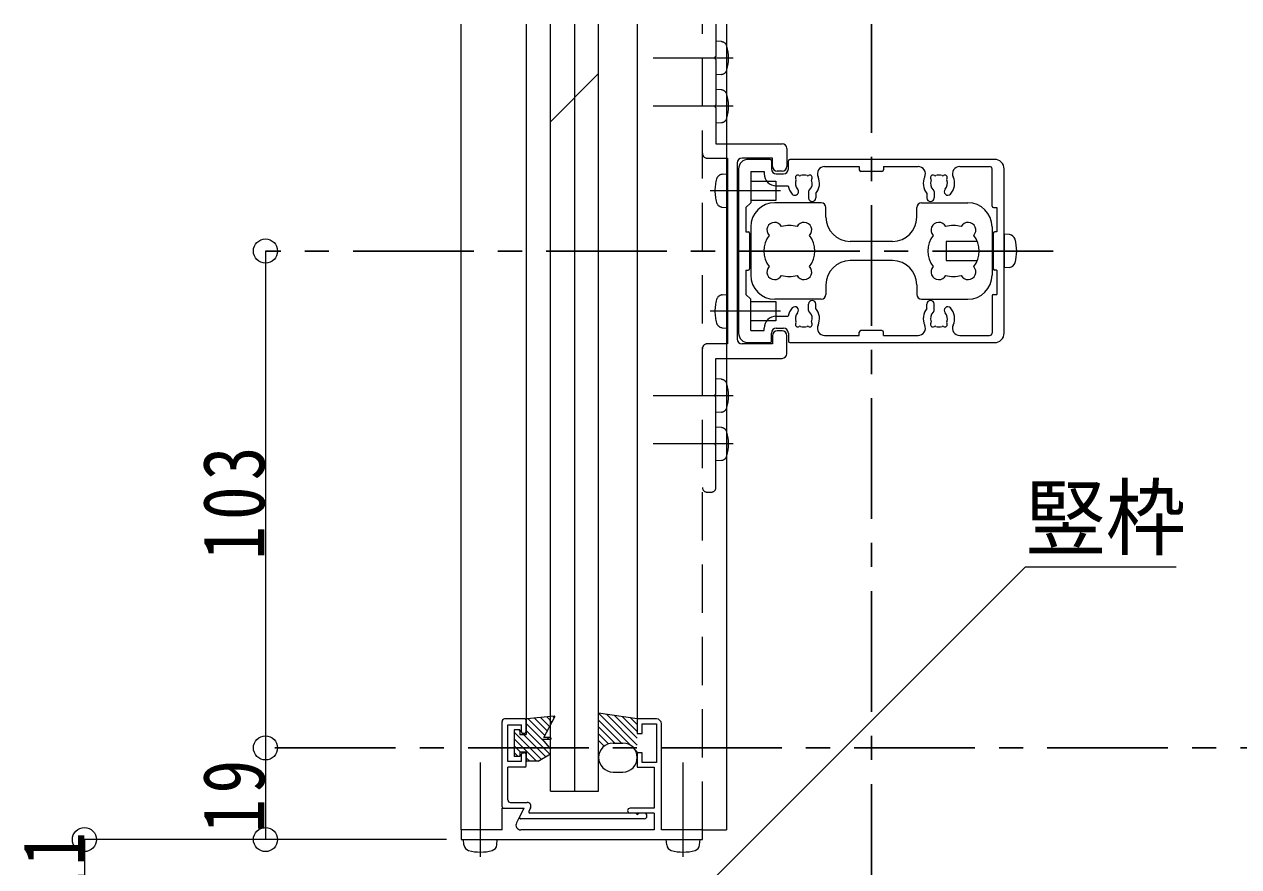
# Model space of a CAD drawing. Units: millimetres at full size, sheet at 1:5. Extents: x -1050 to 1050, y -742 to 742.
# Drawn here: x -327.5 to -75.9, y -436.4 to -261.8 of the extents above; entities that cross this region are included whole.
import ezdxf
from ezdxf.enums import TextEntityAlignment as Align

# ---------------------------------------------------------------- set-up
doc = ezdxf.new("R2010")
doc.units = ezdxf.units.MM
doc.header["$LTSCALE"] = 5
doc.linetypes.add('CHAIN1', pattern=[8, 5, -1, 1, -1])
doc.linetypes.add('DASHED2', pattern=[3, 2, -1])
doc.layers.add('0-0_通り芯', color=7, linetype='CHAIN1')
for name, color, linetype, lineweight in [('0-3_寸法', 54, 'Continuous', 20), ('0-4_手摺部材', 92, 'Continuous', 20), ('0-7_ガラス', 6, 'Continuous', 20), ('0-8_その他', 11, 'Continuous', 20), ('0-9_文字', 3, 'Continuous', 20), ('0-A_支柱', 6, 'Continuous', 20), ('0-B_足元', 4, 'Continuous', 20)]:
    doc.layers.add(name, color=color, linetype=linetype, lineweight=lineweight)
doc.styles.add('ＭＳ ゴシック', font='')
doc.styles.get('ＭＳ ゴシック').set_extended_font_data('MS Gothic')

# ---------------------------------------------------------------- blocks, each defined once
blk = doc.blocks.new('dimension_origin')
at = {"color": 0, "linetype": 'Continuous', "lineweight": -2}
blk.add_circle((0, 0), 1.25, dxfattribs=at)

msp = doc.modelspace()

# ---------------------------------------------------------------- linework, layer by layer
at = {"layer": '0-0_通り芯'}
for p, q in [((-151.98, -524.293), (-151.98, -261.793)), ((-114.348, -308.793), (-277.5, -308.793)), ((909.462, -411.793), (-277.5, -411.793))]:
    msp.add_line(p, q, dxfattribs=at)
at = {"layer": '0-3_寸法'}
for p, q in [((-277.5, -308.793), (-277.5, -411.793)), ((-277.5, -411.793), (-277.5, -430.793)), ((-315, -430.793), (-315, -441.793)), ((-240, -430.793), (-315, -430.793))]:
    msp.add_line(p, q, dxfattribs=at)
at = {"layer": '0-4_手摺部材'}
for p, q in [((-236.98, -428.793), (-236.98, -261.793)), ((-223.483, -261.793), (-223.483, -405.793)), ((-200.48, -261.793), (-200.48, -405.753)), ((-181.98, -261.793), (-181.98, -428.793)), ((-181.98, -286.543), (-170.48, -286.543)), ((-169.48, -287.543), (-169.48, -291.243)), ((-181.98, -289.543), (-181.78, -289.543)), ((-181.78, -289.543), (-181.78, -328.043)), ((-179.78, -290.543), (-179.78, -327.043)), ((-172.48, -289.543), (-178.78, -289.543)), ((-172.48, -291.243), (-172.48, -289.543)), ((-181.98, -292.81), (-181.78, -292.793)), ((-181.78, -299.793), (-181.78, -292.793)), ((-176.98, -294.293), (-171.78, -294.293)), ((-171.78, -294.293), (-171.78, -298.293)), ((-170.48, -292.243), (-171.48, -292.243)), ((-171.78, -298.293), (-176.98, -298.293)), ((-181.98, -299.775), (-181.78, -299.793)), ((-124.48, -305.293), (-124.48, -312.293)), ((-181.98, -317.81), (-181.78, -317.793)), ((-181.78, -324.793), (-181.78, -317.793)), ((-176.98, -319.293), (-171.78, -319.293)), ((-171.78, -319.293), (-171.78, -323.293)), ((-171.78, -323.293), (-176.98, -323.293)), ((-181.98, -324.775), (-181.78, -324.793)), ((-172.48, -326.343), (-172.48, -328.043)), ((-170.48, -325.343), (-171.48, -325.343)), ((-169.48, -330.043), (-169.48, -326.343)), ((-181.78, -328.043), (-181.98, -328.043)), ((-172.48, -328.043), (-178.78, -328.043)), ((-181.98, -331.043), (-170.48, -331.043)), ((-228.48, -423.993), (-228.48, -406.293)), ((-223.78, -405.793), (-227.98, -405.793)), ((-227.28, -406.993), (-224.48, -406.993)), ((-227.28, -414.593), (-227.28, -406.993)), ((-224.48, -408.493), (-224.48, -406.993)), ((-223.48, -408.293), (-223.48, -406.093)), ((-196.48, -405.793), (-200.48, -405.793)), ((-195.48, -428.793), (-195.48, -406.793)), ((-223.98, -408.793), (-224.18, -408.793)), ((-224.48, -414.593), (-227.28, -414.593)), ((-224.48, -414.593), (-224.48, -413.093)), ((-224.18, -412.793), (-223.98, -412.793)), ((-223.48, -415.493), (-223.48, -413.293)), ((-223.78, -415.793), (-227.28, -415.793)), ((-227.28, -422.593), (-227.28, -415.793)), ((-228.18, -424.293), (-223.933, -424.293)), ((-226.78, -423.093), (-223.299, -423.093)), ((-224.844, -426.207), (-223.933, -424.293)), ((-222.577, -424.237), (-222.943, -425.007)), ((-196.98, -424.293), (-201.98, -424.293)), ((-199.08, -426.493), (-224.663, -426.493)), ((-200.78, -425.293), (-222.763, -425.293)), ((-196.98, -425.293), (-201.98, -425.293)), ((-200.48, -425.593), (-200.78, -425.293)), ((-200.48, -425.593), (-200.18, -425.293)), ((-199.08, -425.293), (-200.18, -425.293)), ((-196.98, -425.293), (-196.98, -428.793)), ((-228.48, -428.793), (-236.98, -428.793)), ((-196.98, -428.793), (-224.612, -428.793)), ((-186.98, -428.793), (-181.98, -428.793)), ((-236.382, -431.912), (-236.48, -430.793)), ((-236.48, -430.793), (-229.48, -430.793)), ((-229.578, -431.912), (-229.48, -430.793)), ((-194.382, -431.912), (-194.48, -430.793)), ((-194.48, -430.793), (-187.48, -430.793)), ((-187.578, -431.912), (-187.48, -430.793))]:
    msp.add_line(p, q, dxfattribs=at)
at = {"layer": '0-4_手摺部材', "linetype": 'DASHED2'}
for p, q in [((-186.98, -428.793), (-186.98, -261.793)), ((-184.18, -261.793), (-184.18, -268.493)), ((-183.061, -265.391), (-184.18, -265.293)), ((-184.48, -268.793), (-184.18, -268.493)), ((-184.48, -268.793), (-184.18, -269.093)), ((-184.18, -269.093), (-184.18, -278.493)), ((-183.061, -272.195), (-184.18, -272.293)), ((-183.061, -275.391), (-184.18, -275.293)), ((-184.48, -278.793), (-184.18, -278.493)), ((-184.48, -278.793), (-184.18, -279.093)), ((-184.18, -279.093), (-184.18, -286.543)), ((-183.061, -282.195), (-184.18, -282.293)), ((-184.18, -286.543), (-181.98, -286.543)), ((-185.98, -289.543), (-181.98, -289.543)), ((-182.899, -292.891), (-181.98, -292.81)), ((-182.899, -299.695), (-181.98, -299.775)), ((-182.899, -317.891), (-181.98, -317.81)), ((-182.899, -324.695), (-181.98, -324.775)), ((-181.98, -328.043), (-185.98, -328.043)), ((-184.18, -338.493), (-184.18, -331.043)), ((-184.18, -331.043), (-181.98, -331.043)), ((-183.061, -335.391), (-184.18, -335.293)), ((-184.48, -338.793), (-184.18, -338.493)), ((-184.48, -338.793), (-184.18, -339.093)), ((-184.18, -348.493), (-184.18, -339.093)), ((-183.061, -342.195), (-184.18, -342.293)), ((-183.061, -345.391), (-184.18, -345.293)), ((-184.48, -348.793), (-184.18, -348.493)), ((-184.48, -348.793), (-184.18, -349.093)), ((-184.18, -357.793), (-184.18, -349.093)), ((-183.061, -352.195), (-184.18, -352.293)), ((-185.98, -358.793), (-185.18, -358.793))]:
    msp.add_line(p, q, dxfattribs=at)
at = {"layer": '0-4_手摺部材', "linetype": 'CHAIN1'}
for p, q in [((-180.58, -268.793), (-197.18, -268.793)), ((-180.58, -278.793), (-197.18, -278.793)), ((-170.78, -296.293), (-185.38, -296.293)), ((-170.78, -321.293), (-185.38, -321.293)), ((-180.58, -338.793), (-197.18, -338.793)), ((-180.58, -348.793), (-197.18, -348.793)), ((-232.98, -434.393), (-232.98, -414.793)), ((-190.98, -434.393), (-190.98, -414.793))]:
    msp.add_line(p, q, dxfattribs=at)
at = {"layer": '0-4_手摺部材'}
for points in [[(-200.48, -405.793), (-200.48, -408.793), (-199.48, -408.793), (-199.48, -406.793), (-196.48, -406.793), (-196.48, -414.793), (-199.48, -414.793), (-199.48, -412.793), (-200.48, -412.793), (-200.48, -415.793), (-196.98, -415.793), (-196.98, -424.293)], [(-228.48, -428.793), (-228.48, -424.293), (-223.98, -424.293), (-225.506, -427.346)], [(-236.98, -428.793), (-236.98, -430.793), (-186.98, -430.793), (-186.98, -428.793), (-195.48, -428.793)]]:
    msp.add_lwpolyline(points, dxfattribs=at)
at = {"layer": '0-4_手摺部材', "linetype": 'DASHED2'}
for centre, radius, start, end in [((-183.174, -266.686), 1.3, 23.31036, 85), ((-183.174, -270.9), 1.3, 275, 336.68964), ((-183.174, -276.686), 1.3, 23.31036, 85), ((-183.174, -280.9), 1.3, 275, 336.68964), ((-185.98, -288.543), 1, 180, 270), ((-175.38, -296.293), 9, 164.11915, 195.88085), ((-182.786, -294.186), 1.3, 95, 164.11915), ((-182.786, -298.4), 1.3, 195.88085, 265), ((-175.38, -321.293), 9, 164.11915, 195.88085), ((-182.786, -319.186), 1.3, 95, 164.11915), ((-182.786, -323.4), 1.3, 195.88085, 265), ((-185.98, -329.043), 1, 90, 180), ((-183.174, -336.686), 1.3, 23.31036, 85), ((-183.174, -340.9), 1.3, 275, 336.68964), ((-183.174, -346.686), 1.3, 23.31036, 85), ((-183.174, -350.9), 1.3, 275, 336.68964), ((-185.98, -357.793), 1, 180, 270), ((-185.18, -357.793), 1, 270, 360)]:
    msp.add_arc(centre, radius, start, end, dxfattribs=at)
at = {"layer": '0-4_手摺部材'}
for centre, radius, start, end in [((-183.174, -266.686), 1.3, 15.88085, 23.31036), ((-190.58, -268.793), 9, 344.11915, 15.88085), ((-183.174, -270.9), 1.3, 336.68964, 344.11915), ((-183.174, -276.686), 1.3, 15.88085, 23.31036), ((-190.58, -278.793), 9, 344.11915, 15.88085), ((-183.174, -280.9), 1.3, 336.68964, 344.11915), ((-170.48, -287.543), 1, 0, 90), ((-178.78, -290.543), 1, 90, 180), ((-171.48, -291.243), 1, 180, 270), ((-170.48, -291.243), 1, 270, 360), ((-178.78, -327.043), 1, 180, 270), ((-171.48, -326.343), 1, 90, 180), ((-170.48, -326.343), 1, 0, 90), ((-170.48, -330.043), 1, 270, 360), ((-183.174, -336.686), 1.3, 15.88085, 23.31036), ((-190.58, -338.793), 9, 344.11915, 15.88085), ((-183.174, -340.9), 1.3, 336.68964, 344.11915), ((-183.174, -346.686), 1.3, 15.88085, 23.31036), ((-190.58, -348.793), 9, 344.11915, 15.88085), ((-183.174, -350.9), 1.3, 336.68964, 344.11915), ((-227.98, -406.293), 0.5, 90, 180), ((-223.78, -406.093), 0.3, 0, 90), ((-196.48, -406.793), 1, 0, 90), ((-224.18, -408.493), 0.3, 180, 270), ((-223.98, -408.293), 0.5, 270, 360), ((-224.18, -413.093), 0.3, 90, 180), ((-223.98, -413.293), 0.5, 0, 90), ((-223.78, -415.493), 0.3, 270, 360), ((-226.78, -422.593), 0.5, 180, 270), ((-228.18, -423.993), 0.3, 180, 270), ((-223.299, -423.893), 0.8, 334.54, 90), ((-222.763, -425.093), 0.2, 154.54, 270), ((-201.98, -424.793), 0.5, 90, 270), ((-224.612, -427.793), 1, 153.43495, 270), ((-224.663, -426.293), 0.2, 154.54, 270), ((-199.08, -425.893), 0.6, 270, 90), ((-235.087, -431.799), 1.3, 185, 254.11915), ((-230.873, -431.799), 1.3, 285.88085, 355), ((-193.087, -431.799), 1.3, 185, 254.11915), ((-188.873, -431.799), 1.3, 285.88085, 355), ((-232.98, -424.393), 9, 254.11915, 285.88085), ((-190.98, -424.393), 9, 254.11915, 285.88085)]:
    msp.add_arc(centre, radius, start, end, dxfattribs=at)
at = {"layer": '0-7_ガラス'}
for p, q in [((-218.48, -420.793), (-218.48, -261.793)), ((-213.483, -261.793), (-213.483, -420.793)), ((-208.483, -420.793), (-208.483, -261.793)), ((-208.483, -271.993), (-218.48, -281.991)), ((-218.48, -420.793), (-208.483, -420.793))]:
    msp.add_line(p, q, dxfattribs=at)
at = {"layer": '0-8_その他'}
for p, q in [((-200.48, -405.793), (-208.48, -404.585)), ((-208.48, -404.629), (-201.804, -411.305)), ((-206.866, -404.829), (-200.48, -411.215)), ((-223.48, -405.989), (-223.48, -409.008)), ((-223.48, -406.767), (-219.645, -410.602)), ((-217.672, -405.227), (-223.3, -405.79)), ((-223.066, -405.767), (-219.625, -409.208)), ((-221.78, -405.638), (-219.132, -408.286)), ((-220.495, -405.51), (-218.639, -407.365)), ((-219.866, -409.658), (-217.574, -405.374)), ((-219.209, -405.381), (-218.146, -406.444)), ((-217.923, -405.252), (-217.653, -405.523)), ((-208.48, -406.043), (-203.73, -410.793)), ((-208.48, -407.457), (-205.144, -410.793)), ((-205.2, -405.08), (-200.48, -409.8)), ((-203.534, -405.332), (-200.48, -408.386)), ((-201.869, -405.583), (-200.48, -406.972)), ((-225.98, -408.058), (-225.98, -413.558)), ((-224.78, -408.058), (-225.98, -408.058)), ((-225.98, -408.509), (-220.325, -414.165)), ((-225.98, -409.924), (-221.346, -414.558)), ((-225.017, -408.058), (-224.78, -408.295)), ((-224.78, -408.058), (-224.78, -409.008)), ((-224.78, -409.008), (-223.48, -409.008)), ((-224.067, -409.008), (-219.441, -413.635)), ((-223.48, -408.181), (-218.557, -413.104)), ((-220.08, -410.058), (-218.48, -412.058)), ((-218.48, -410.058), (-220.08, -410.058)), ((-218.48, -409.658), (-219.866, -409.658)), ((-219.175, -409.658), (-218.775, -410.058)), ((-218.38, -409.758), (-218.38, -409.958)), ((-208.48, -408.871), (-206.41, -410.941)), ((-225.98, -411.338), (-224.71, -412.608)), ((-218.48, -413.058), (-218.48, -412.058)), ((-208.48, -410.286), (-207.332, -411.433)), ((-205.48, -410.793), (-203.48, -410.793)), ((-200.992, -412.117), (-200.48, -412.629)), ((-225.98, -412.752), (-225.174, -413.558)), ((-224.78, -413.558), (-225.98, -413.558)), ((-224.78, -412.608), (-223.48, -412.608)), ((-224.78, -412.608), (-224.78, -413.558)), ((-223.48, -412.608), (-223.48, -414.408)), ((-223.48, -413.838), (-222.76, -414.558)), ((-220.98, -414.558), (-223.33, -414.558)), ((-220.98, -414.558), (-218.48, -413.058)), ((-205.48, -416.793), (-203.48, -416.793))]:
    msp.add_line(p, q, dxfattribs=at)
for centre, radius, start, end in [((-223.28, -405.989), 0.2, 95.71059, 180), ((-217.662, -405.327), 0.1, 331.84892, 95.71059), ((-218.48, -409.758), 0.1, 0, 90), ((-218.48, -409.958), 0.1, 270, 360), ((-205.48, -413.793), 3, 90, 180), ((-203.48, -413.793), 3, 0, 90), ((-223.33, -414.408), 0.15, 180, 270), ((-205.48, -413.793), 3, 180, 270), ((-203.48, -413.793), 3, 270, 360)]:
    msp.add_arc(centre, radius, start, end, dxfattribs=at)
at = {"layer": '0-9_文字'}
msp.add_lwpolyline([(-201.064, -455.293), (-120.064, -374.293), (-88.814, -374.293)], dxfattribs=at)
at = {"layer": '0-A_支柱'}
for p, q in [((-179.48, -291.793), (-179.48, -325.793)), ((-172.98, -289.793), (-177.48, -289.793)), ((-172.68, -290.093), (-172.68, -291.793)), ((-169.18, -291.793), (-169.18, -290.093)), ((-126.48, -289.793), (-168.88, -289.793)), ((-161.672, -291.293), (-154.48, -291.293)), ((-154.48, -291.293), (-154.48, -291.993)), ((-149.48, -291.293), (-149.48, -291.993)), ((-149.48, -291.293), (-142.288, -291.293)), ((-133.672, -291.293), (-127.48, -291.293)), ((-126.98, -299.493), (-126.98, -291.793)), ((-124.48, -325.793), (-124.48, -291.793)), ((-176.98, -292.293), (-174.18, -292.293)), ((-176.98, -292.293), (-176.98, -298.793)), ((-174.18, -292.293), (-174.18, -292.793)), ((-171.68, -292.793), (-170.18, -292.793)), ((-149.78, -292.293), (-154.18, -292.293)), ((-171.68, -295.293), (-169.191, -295.293)), ((-164.98, -296.47), (-164.98, -297.793)), ((-138.98, -296.47), (-138.98, -297.793)), ((-177.98, -299.793), (-176.98, -298.793)), ((-163.48, -296.87), (-163.48, -297.793)), ((-140.48, -296.87), (-140.48, -297.793)), ((-177.98, -299.793), (-177.98, -304.793)), ((-177.98, -304.793), (-177.53, -304.793)), ((-177.23, -305.093), (-177.23, -312.493)), ((-126.73, -306.793), (-126.98, -306.793)), ((-126.73, -305.093), (-126.73, -312.493)), ((-125.98, -304.793), (-126.43, -304.793)), ((-123.361, -305.391), (-124.48, -305.293)), ((-126.98, -310.793), (-126.73, -310.793)), ((-177.98, -312.793), (-177.98, -317.793)), ((-177.98, -312.793), (-177.53, -312.793)), ((-125.98, -312.793), (-126.43, -312.793)), ((-125.98, -312.793), (-125.98, -317.793)), ((-123.361, -312.195), (-124.48, -312.293)), ((-177.98, -317.793), (-176.98, -318.793)), ((-176.98, -325.293), (-176.98, -318.793)), ((-126.98, -318.093), (-126.98, -325.793)), ((-126.68, -317.793), (-125.98, -317.793)), ((-164.98, -321.116), (-164.98, -319.793)), ((-163.48, -320.716), (-163.48, -319.793)), ((-140.48, -320.716), (-140.48, -319.793)), ((-138.98, -321.116), (-138.98, -319.793)), ((-171.68, -322.293), (-169.191, -322.293)), ((-176.98, -325.293), (-174.18, -325.293)), ((-174.18, -325.293), (-174.18, -324.793)), ((-172.68, -327.493), (-172.68, -325.793)), ((-171.68, -324.793), (-170.18, -324.793)), ((-169.18, -325.793), (-169.18, -327.493)), ((-161.672, -326.293), (-154.48, -326.293)), ((-154.48, -326.293), (-154.48, -325.593)), ((-149.78, -325.293), (-154.18, -325.293)), ((-149.48, -326.293), (-149.48, -325.593)), ((-149.48, -326.293), (-142.288, -326.293)), ((-133.672, -326.293), (-127.48, -326.293)), ((-177.48, -327.793), (-172.98, -327.793)), ((-168.88, -327.793), (-126.48, -327.793))]:
    msp.add_line(p, q, dxfattribs=at)
for points in [[(-126.68, -299.793), (-125.98, -299.793), (-125.98, -304.793)], [(-130.072, -306.793), (-136.48, -306.793), (-136.48, -310.793), (-130.072, -310.793)]]:
    msp.add_lwpolyline(points, dxfattribs=at)
for centre, radius, start, end in [((-177.48, -291.793), 2, 90, 180), ((-172.98, -290.093), 0.3, 0, 90), ((-171.68, -291.793), 1, 180, 270), ((-170.18, -291.793), 1, 270, 360), ((-168.88, -290.093), 0.3, 90, 180), ((-161.672, -292.793), 1.5, 90, 204.90106), ((-142.288, -292.793), 1.5, 335.09894, 90), ((-133.672, -292.793), 1.5, 90, 204.90106), ((-127.48, -291.793), 0.5, 0, 90), ((-126.48, -291.793), 2, 0, 90), ((-171.68, -292.793), 2.5, 180, 270), ((-165.98, -294.793), 1.75, 157.5799, 222.5424), ((-167.217, -293.555), 0.5, 55.28656, 214.71344), ((-167.875, -294.011), 0.3, 337.5799, 34.71344), ((-166.762, -292.898), 0.3, 235.28656, 292.4201), ((-165.98, -294.793), 1.75, 67.5799, 112.4201), ((-165.198, -292.898), 0.3, 247.5799, 304.71344), ((-164.743, -293.555), 0.5, 325.28656, 124.71344), ((-165.98, -294.793), 1.75, 311.81031, 22.4201), ((-164.085, -294.011), 0.3, 145.28656, 202.4201), ((-165.98, -294.793), 3.25, 320.28486, 24.90106), ((-154.18, -291.993), 0.3, 180, 270), ((-149.78, -291.993), 0.3, 270, 360), ((-137.98, -294.793), 3.25, 155.09894, 219.71514), ((-137.98, -294.793), 1.75, 157.5799, 228.18969), ((-139.217, -293.555), 0.5, 55.28656, 214.71344), ((-139.875, -294.011), 0.3, 337.5799, 34.71344), ((-138.762, -292.898), 0.3, 235.28656, 292.4201), ((-137.98, -294.793), 1.75, 67.5799, 112.4201), ((-137.198, -292.898), 0.3, 247.5799, 304.71344), ((-136.743, -293.555), 0.5, 325.28656, 124.71344), ((-137.98, -294.793), 1.75, 317.4576, 22.4201), ((-136.085, -294.011), 0.3, 145.28656, 202.4201), ((-137.98, -294.793), 3.25, 317.4576, 24.90106), ((-165.98, -294.793), 3.25, 188.84988, 222.5424), ((-167.822, -296.483), 0.75, 222.5424, 42.5424), ((-164.48, -296.47), 0.5, 131.81031, 180), ((-139.48, -296.47), 0.5, 0, 48.18969), ((-136.138, -296.483), 0.75, 137.4576, 317.4576), ((-164.23, -297.793), 0.75, 180, 360), ((-139.73, -297.793), 0.75, 180, 360), ((-126.68, -299.493), 0.3, 180, 270), ((-177.53, -305.093), 0.3, 0, 90), ((-126.43, -305.093), 0.3, 90, 180), ((-123.474, -306.686), 1.3, 15.88085, 85), ((-130.88, -308.793), 9, 344.11915, 15.88085), ((-123.474, -310.9), 1.3, 275, 344.11915), ((-177.53, -312.493), 0.3, 270, 360), ((-126.43, -312.493), 0.3, 180, 270), ((-164.23, -319.793), 0.75, 0, 180), ((-139.73, -319.793), 0.75, 0, 180), ((-126.68, -318.093), 0.3, 90, 180), ((-165.98, -322.793), 3.25, 137.4576, 171.15012), ((-167.822, -321.103), 0.75, 317.4576, 137.4576), ((-165.98, -322.793), 1.75, 137.4576, 202.4201), ((-164.48, -321.116), 0.5, 180, 228.18969), ((-165.98, -322.793), 1.75, 337.5799, 48.18969), ((-165.98, -322.793), 3.25, 335.09894, 39.71514), ((-137.98, -322.793), 3.25, 140.28486, 204.90106), ((-137.98, -322.793), 1.75, 131.81031, 202.4201), ((-139.48, -321.116), 0.5, 311.81031, 360), ((-136.138, -321.103), 0.75, 42.5424, 222.5424), ((-137.98, -322.793), 1.75, 337.5799, 42.5424), ((-137.98, -322.793), 3.25, 335.09894, 42.5424), ((-171.68, -324.793), 2.5, 90, 180), ((-167.217, -324.03), 0.5, 145.28656, 304.71344), ((-167.875, -323.575), 0.3, 325.28656, 22.4201), ((-166.762, -324.688), 0.3, 67.5799, 124.71344), ((-165.98, -322.793), 1.75, 247.5799, 292.4201), ((-165.198, -324.688), 0.3, 55.28656, 112.4201), ((-164.743, -324.03), 0.5, 235.28656, 34.71344), ((-164.085, -323.575), 0.3, 157.5799, 214.71344), ((-161.672, -324.793), 1.5, 155.09894, 270), ((-142.288, -324.793), 1.5, 270, 24.90106), ((-139.217, -324.03), 0.5, 145.28656, 304.71344), ((-139.875, -323.575), 0.3, 325.28656, 22.4201), ((-138.762, -324.688), 0.3, 67.5799, 124.71344), ((-137.98, -322.793), 1.75, 247.5799, 292.4201), ((-137.198, -324.688), 0.3, 55.28656, 112.4201), ((-136.743, -324.03), 0.5, 235.28656, 34.71344), ((-136.085, -323.575), 0.3, 157.5799, 214.71344), ((-133.672, -324.793), 1.5, 155.09894, 270), ((-177.48, -325.793), 2, 180, 270), ((-171.68, -325.793), 1, 90, 180), ((-170.18, -325.793), 1, 0, 90), ((-154.18, -325.593), 0.3, 90, 180), ((-149.78, -325.593), 0.3, 0, 90), ((-127.48, -325.793), 0.5, 270, 360), ((-126.48, -325.793), 2, 270, 360), ((-172.98, -327.493), 0.3, 270, 360), ((-168.88, -327.493), 0.3, 180, 270)]:
    msp.add_arc(centre, radius, start, end, dxfattribs=at)
at = {"layer": '0-B_足元'}
for p, q in [((-162.38, -298.793), (-171.98, -298.793)), ((-141.58, -298.793), (-131.98, -298.793)), ((-161.38, -301.793), (-161.38, -299.793)), ((-142.58, -301.793), (-142.58, -299.793)), ((-176.98, -303.793), (-176.98, -313.793)), ((-126.98, -303.793), (-126.98, -313.793)), ((-147.58, -306.793), (-156.38, -306.793)), ((-147.58, -310.793), (-156.38, -310.793)), ((-161.38, -315.793), (-161.38, -317.793)), ((-142.58, -315.793), (-142.58, -317.793)), ((-162.38, -318.793), (-171.98, -318.793)), ((-141.58, -318.793), (-131.98, -318.793))]:
    msp.add_line(p, q, dxfattribs=at)
for centre, radius, start, end in [((-171.98, -303.793), 5, 90, 180), ((-162.38, -299.793), 1, 0, 90), ((-141.58, -299.793), 1, 90, 180), ((-131.98, -303.793), 5, 0, 90), ((-156.38, -301.793), 5, 180, 270), ((-147.58, -301.793), 5, 270, 360), ((-172.02, -304.451), 1.6, 26.3184, 223.6816), ((-168.98, -308.793), 5.3, 72.3632, 107.6368), ((-165.94, -304.451), 1.6, 316.3184, 153.6816), ((-138.02, -304.451), 1.6, 26.3184, 223.6816), ((-134.98, -308.793), 5.3, 72.3632, 107.6368), ((-131.94, -304.451), 1.6, 316.3184, 153.6816), ((-168.98, -308.793), 5.3, 142.3632, 217.6368), ((-168.98, -308.793), 5.3, 322.36321, 37.63679), ((-134.98, -308.793), 5.3, 142.36321, 217.63679), ((-134.98, -308.793), 5.3, 322.3632, 37.6368), ((-156.38, -315.793), 5, 90, 180), ((-147.58, -315.793), 5, 0, 90), ((-171.98, -313.793), 5, 180, 270), ((-172.02, -313.134), 1.6, 136.3184, 333.6816), ((-168.98, -308.793), 5.3, 252.3632, 287.6368), ((-165.94, -313.134), 1.6, 206.3184, 43.6816), ((-138.02, -313.134), 1.6, 136.3184, 333.6816), ((-134.98, -308.793), 5.3, 252.3632, 287.6368), ((-131.94, -313.134), 1.6, 206.3184, 43.6816), ((-131.98, -313.793), 5, 270, 360), ((-162.38, -317.793), 1, 270, 360), ((-141.58, -317.793), 1, 180, 270)]:
    msp.add_arc(centre, radius, start, end, dxfattribs=at)

# ---------------------------------------------------------------- block references
at = {"layer": '0-3_寸法', "xscale": 2, "yscale": 2}
for p, rotation in [((-277.5, -308.793), 90), ((-277.5, -411.793), 270), ((-277.5, -411.793), 90), ((-315, -430.793), 90), ((-277.5, -430.793), 270)]:
    msp.add_blockref('dimension_origin', p, dxfattribs=dict(at, rotation=rotation))

# ---------------------------------------------------------------- texts
at = {"layer": '0-3_寸法', "char_height": 12.83, "attachment_point": 7, "rotation": 90, "style": 'ＭＳ ゴシック'}
for s, insert in [('\\T1.18;\\W0.8;103', (-277.5, -372.793)), ('\\T1.17;\\W0.8;19', (-277.5, -429.418)), ('\\T1.17;\\W0.8;11', (-315, -444.418))]:
    msp.add_mtext(s, dxfattribs=dict(at, insert=insert))
at = {"layer": '0-9_文字', "style": 'ＭＳ ゴシック', "width": 0.95}
msp.add_text('竪枠', height=12.83, dxfattribs=at).set_placement((-120.064, -374.293), align=Align.BOTTOM_LEFT)

doc.saveas('drawing.dxf')
